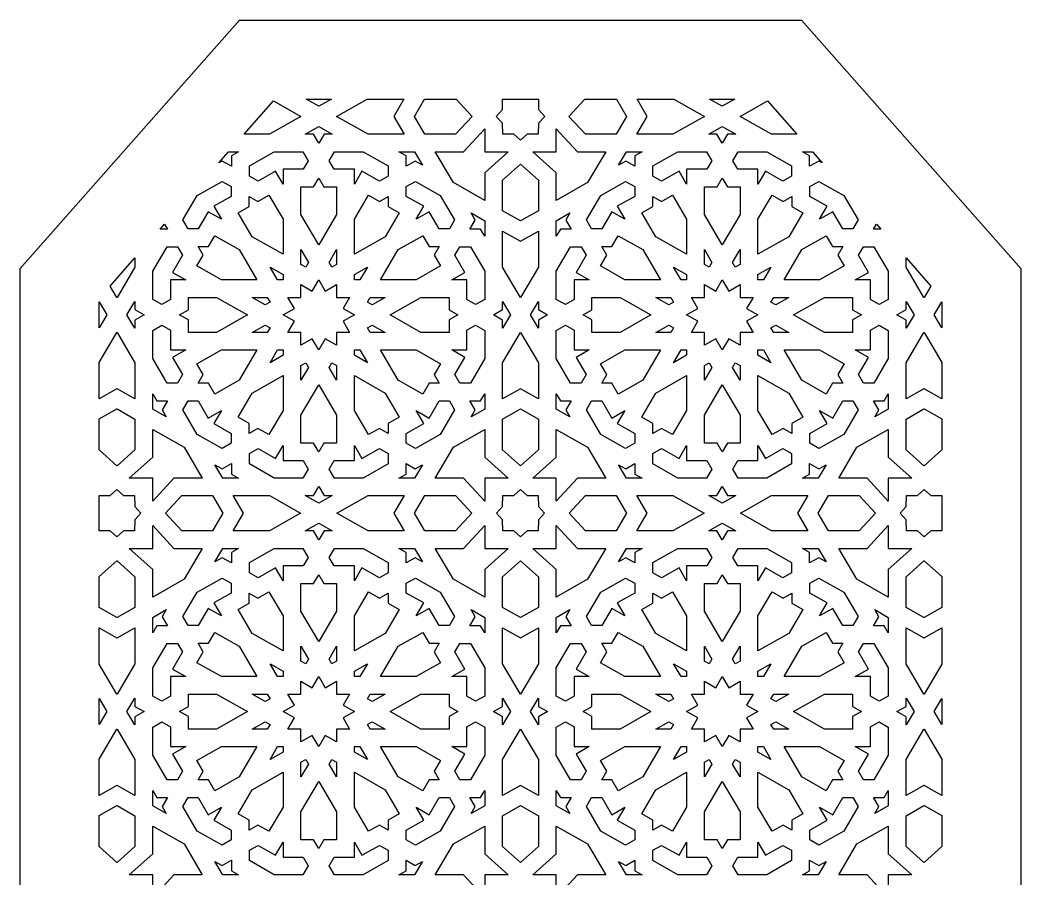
# Model space of a CAD drawing. Extents: x -285 to 285, y -506 to 506.
# Drawn here: x -285 to 285, y 17 to 506 of the extents above; entities that cross this region are included whole.
import ezdxf

# ---------------------------------------------------------------- set-up
doc = ezdxf.new("R2010")
doc.units = 0
doc.header["$MEASUREMENT"] = 0
doc.layers.add('LAYER_1', color=18, linetype='CONTINUOUS')

msp = doc.modelspace()

# ---------------------------------------------------------------- linework, layer by layer
at = {"layer": 'LAYER_1'}
for points in [[(-160, -506.5), (-285, -365), (-285, 365), (-160, 506.5), (160, 506.5), (285, 365), (285, -365), (160, -506.5)], [(-125.06, 451.65), (-142.96, 441.49), (-157.38, 441.49), (-140.62, 460.47)], [(-114.9, 457.41), (-122.12, 461.5), (-107.69, 461.5)], [(-72.14, 451.65), (-66.17, 441.49), (-86.84, 441.49), (-104.74, 451.65), (-87.37, 461.5), (-66.35, 461.5)], [(-27.53, 451.65), (-36.96, 441.49), (-54.44, 441.49), (-60.41, 451.65), (-54.62, 461.5), (-36.68, 461.5)], [(10.18, 455.52), (13.78, 451.65), (10.18, 447.77), (9.98, 441.49), (3.79, 441.49), (0, 438.1), (-3.79, 441.49), (-9.98, 441.49), (-10.18, 447.77), (-13.78, 451.65), (-10.18, 455.52), (-10.18, 461.5), (10.18, 461.5)], [(60.41, 451.65), (54.44, 441.49), (36.96, 441.49), (27.53, 451.65), (36.68, 461.5), (54.62, 461.5)], [(104.74, 451.65), (86.84, 441.49), (66.17, 441.49), (72.14, 451.65), (66.35, 461.5), (87.37, 461.5)], [(114.9, 457.41), (107.69, 461.5), (122.12, 461.5)], [(157.38, 441.49), (142.96, 441.49), (125.06, 451.65), (140.62, 460.47)], [(-107.16, 441.49), (-111.86, 441.49), (-114.9, 436.32), (-117.95, 441.49), (-122.65, 441.49), (-114.9, 445.89)], [(122.65, 441.49), (117.95, 441.49), (114.9, 436.32), (111.86, 441.49), (107.16, 441.49), (114.9, 445.89)], [(-20.34, 431.51), (-7.04, 431.51), (-20.34, 419.59), (-20.34, 403.78), (-38.24, 413.93), (-48.57, 431.51), (-32.48, 431.51), (-20.34, 444.58)], [(32.48, 431.51), (48.57, 431.51), (38.24, 413.93), (20.34, 403.78), (20.34, 419.59), (7.04, 431.51), (20.34, 431.51), (20.34, 444.58)], [(-164.63, 429.21), (-164.63, 423.23), (-169.9, 426.22), (-171.86, 425.11), (-166.2, 431.51), (-160.56, 431.51)], [(-120.89, 426.41), (-123.75, 421.54), (-135.2, 421.54), (-135.2, 413.04), (-139.53, 420.4), (-149.44, 414.78), (-154.4, 417.59), (-154.4, 423.49), (-140.24, 431.52), (-123.9, 431.52)], [(-75.41, 423.49), (-75.41, 417.59), (-80.36, 414.78), (-90.28, 420.4), (-94.6, 413.04), (-94.6, 421.54), (-106.05, 421.54), (-108.91, 426.41), (-105.91, 431.52), (-89.56, 431.52)], [(-55.84, 423.91), (-59.91, 426.22), (-65.17, 423.23), (-65.17, 429.21), (-69.24, 431.51), (-60.3, 431.51)], [(65.17, 429.21), (65.17, 423.23), (59.91, 426.22), (55.84, 423.91), (60.3, 431.51), (69.24, 431.51)], [(108.91, 426.41), (106.05, 421.54), (94.6, 421.54), (94.6, 413.04), (90.28, 420.4), (80.36, 414.78), (75.41, 417.59), (75.41, 423.49), (89.56, 431.52), (105.91, 431.52)], [(154.4, 423.49), (154.4, 417.59), (149.44, 414.78), (139.53, 420.4), (135.2, 413.04), (135.2, 421.54), (123.75, 421.54), (120.89, 426.41), (123.9, 431.52), (140.24, 431.52)], [(171.86, 425.11), (169.9, 426.22), (164.63, 423.23), (164.63, 429.21), (160.56, 431.51), (166.2, 431.51)], [(10.18, 415.36), (10.18, 397.9), (0.04, 392.15), (0, 392.18), (-0.04, 392.15), (-10.18, 397.9), (-10.18, 415.36), (-0.04, 424.45), (0, 424.41), (0.04, 424.45)], [(-112, 411.56), (-104.76, 411.56), (-104.76, 395.75), (-114.9, 378.5), (-125.04, 395.75), (-125.04, 411.56), (-117.8, 411.56), (-114.9, 416.49)], [(117.8, 411.56), (125.04, 411.56), (125.04, 395.75), (114.9, 378.5), (104.76, 395.75), (104.76, 411.56), (112, 411.56), (114.9, 416.49)], [(-164.77, 411.71), (-164.77, 406.08), (-174.68, 400.46), (-170.35, 393.1), (-177.85, 397.35), (-183.57, 387.61), (-189.3, 387.61), (-192.3, 392.72), (-184.13, 406.63), (-169.97, 414.66)], [(-45.68, 406.63), (-37.5, 392.72), (-40.51, 387.61), (-46.23, 387.61), (-51.95, 397.35), (-59.45, 393.1), (-55.12, 400.46), (-65.04, 406.08), (-65.04, 411.71), (-59.83, 414.66)], [(65.04, 411.71), (65.04, 406.08), (55.12, 400.46), (59.45, 393.1), (51.95, 397.35), (46.23, 387.61), (40.51, 387.61), (37.5, 392.72), (45.68, 406.63), (59.83, 414.66)], [(184.13, 406.63), (192.3, 392.72), (189.3, 387.61), (183.57, 387.61), (177.85, 397.35), (170.35, 393.1), (174.68, 400.46), (164.77, 406.08), (164.77, 411.71), (169.97, 414.66)], [(-135.2, 393.08), (-135.2, 373.16), (-152.76, 383.12), (-160.8, 396.81), (-154.54, 400.36), (-154.54, 406.06), (-149.51, 403.21), (-143.25, 406.77)], [(-80.29, 403.21), (-75.27, 406.06), (-75.27, 400.36), (-69, 396.81), (-77.04, 383.12), (-94.6, 373.16), (-94.6, 393.08), (-86.56, 406.77)], [(94.6, 393.08), (94.6, 373.16), (77.04, 383.12), (69, 396.81), (75.27, 400.36), (75.27, 406.06), (80.29, 403.21), (86.56, 406.77)], [(149.51, 403.21), (154.54, 406.06), (154.54, 400.36), (160.8, 396.81), (152.76, 383.12), (135.2, 373.16), (135.2, 393.08), (143.25, 406.77)], [(-20.34, 392.25), (-20.34, 383.47), (-22.69, 387.47), (-28.77, 387.47), (-25.73, 392.65), (-28.08, 396.64)], [(25.73, 392.65), (28.77, 387.47), (22.69, 387.47), (20.34, 383.47), (20.34, 392.25), (28.08, 396.64)], [(-201.03, 387.47), (-205.1, 387.47), (-202.66, 390.24)], [(205.1, 387.47), (201.03, 387.47), (202.66, 390.24)], [(-160.2, 375.81), (-150.06, 358.56), (-170.33, 358.56), (-184.27, 366.47), (-180.65, 372.63), (-183.55, 377.56), (-177.75, 377.56), (-174.13, 383.72)], [(-52.05, 377.56), (-46.26, 377.56), (-49.15, 372.63), (-45.54, 366.47), (-59.47, 358.56), (-79.74, 358.56), (-69.61, 375.81), (-55.67, 383.72)], [(10.18, 365.85), (0.04, 348.6), (0, 348.67), (-0.04, 348.6), (-10.18, 365.85), (-10.18, 386.38), (-0.04, 380.63), (0, 380.65), (0.04, 380.63), (10.18, 386.38)], [(69.61, 375.81), (79.74, 358.56), (59.47, 358.56), (45.54, 366.47), (49.15, 372.63), (46.26, 377.56), (52.05, 377.56), (55.67, 383.72)], [(177.75, 377.56), (183.55, 377.56), (180.65, 372.63), (184.27, 366.47), (170.33, 358.56), (150.06, 358.56), (160.2, 375.81), (174.13, 383.72)], [(-192.42, 372.55), (-198.15, 362.82), (-190.65, 358.56), (-199.3, 358.56), (-199.3, 347.32), (-204.26, 344.51), (-209.46, 347.46), (-209.46, 363.52), (-201.29, 377.42), (-195.28, 377.42)], [(-20.34, 363.52), (-20.34, 347.46), (-25.54, 344.51), (-30.5, 347.32), (-30.5, 358.56), (-39.15, 358.56), (-31.66, 362.82), (-37.38, 372.55), (-34.52, 377.42), (-28.51, 377.42)], [(37.38, 372.55), (31.66, 362.82), (39.15, 358.56), (30.5, 358.56), (30.5, 347.32), (25.54, 344.51), (20.34, 347.46), (20.34, 363.52), (28.51, 377.42), (34.52, 377.42)], [(209.46, 363.52), (209.46, 347.46), (204.26, 344.51), (199.3, 347.32), (199.3, 358.56), (190.65, 358.56), (198.15, 362.82), (192.42, 372.55), (195.28, 377.42), (201.29, 377.42)], [(-219.62, 365.85), (-229.76, 348.6), (-229.86, 348.77), (-229.96, 348.6), (-233.75, 355.04), (-219.62, 371.04)], [(-120.77, 368.52), (-122.33, 365.86), (-125.04, 367.4), (-125.04, 375.79)], [(-104.76, 367.4), (-107.47, 365.86), (-109.03, 368.52), (-104.76, 375.79)], [(109.03, 368.52), (107.47, 365.86), (104.76, 367.4), (104.76, 375.79)], [(125.04, 367.4), (122.33, 365.86), (120.77, 368.52), (125.04, 375.79)], [(233.75, 355.04), (229.96, 348.6), (229.86, 348.77), (229.76, 348.6), (219.62, 365.85), (219.62, 371.04)], [(-135.2, 361.64), (-135.2, 358.56), (-138.33, 358.56), (-142.6, 365.83)], [(-91.48, 358.56), (-94.6, 358.56), (-94.6, 361.64), (-87.2, 365.83)], [(94.6, 361.64), (94.6, 358.56), (91.48, 358.56), (87.2, 365.83)], [(138.33, 358.56), (135.2, 358.56), (135.2, 361.64), (142.6, 365.83)], [(-111.19, 352.23), (-104.76, 355.87), (-104.76, 348.58), (-97.34, 348.58), (-101.05, 342.27), (-94.62, 338.63), (-101.05, 334.98), (-97.34, 328.67), (-104.76, 328.67), (-104.76, 321.38), (-111.19, 325.02), (-114.9, 318.71), (-118.62, 325.02), (-125.04, 321.38), (-125.04, 328.67), (-132.46, 328.67), (-128.75, 334.98), (-135.18, 338.63), (-128.75, 342.27), (-132.46, 348.58), (-125.04, 348.58), (-125.04, 355.87), (-118.62, 352.23), (-114.9, 358.54)], [(118.62, 352.23), (125.04, 355.87), (125.04, 348.58), (132.46, 348.58), (128.75, 342.27), (135.18, 338.63), (128.75, 334.98), (132.46, 328.67), (125.04, 328.67), (125.04, 321.38), (118.62, 325.02), (114.9, 318.71), (111.19, 325.02), (104.76, 321.38), (104.76, 328.67), (97.34, 328.67), (101.05, 334.98), (94.62, 338.63), (101.05, 342.27), (97.34, 348.58), (104.76, 348.58), (104.76, 355.87), (111.19, 352.23), (114.9, 358.54)], [(-155.5, 338.62), (-173.05, 328.66), (-189.15, 328.66), (-189.15, 335.77), (-194.17, 338.62), (-189.15, 341.47), (-189.15, 348.58), (-173.05, 348.58)], [(-142.63, 345.92), (-145.34, 344.39), (-152.74, 348.58), (-144.19, 348.58)], [(-84.47, 344.39), (-87.17, 345.92), (-85.61, 348.58), (-77.07, 348.58)], [(-40.66, 341.47), (-35.64, 338.62), (-40.66, 335.77), (-40.66, 328.66), (-56.75, 328.66), (-74.31, 338.62), (-56.75, 348.58), (-40.66, 348.58)], [(74.31, 338.62), (56.75, 328.66), (40.66, 328.66), (40.66, 335.77), (35.64, 338.62), (40.66, 341.47), (40.66, 348.58), (56.75, 348.58)], [(87.17, 345.92), (84.47, 344.39), (77.07, 348.58), (85.61, 348.58)], [(145.34, 344.39), (142.63, 345.92), (144.19, 348.58), (152.74, 348.58)], [(189.15, 341.47), (194.17, 338.62), (189.15, 335.77), (189.15, 328.66), (173.05, 328.66), (155.5, 338.62), (173.05, 348.58), (189.15, 348.58)], [(-235.63, 338.62), (-240, 331.19), (-240, 346.06)], [(-219.62, 341.61), (-214.36, 338.62), (-219.62, 335.64), (-219.62, 331.02), (-224.09, 338.62), (-219.62, 346.23)], [(-5.71, 338.62), (-10.18, 331.02), (-10.18, 335.64), (-15.45, 338.62), (-10.18, 341.61), (-10.18, 346.23)], [(10.18, 341.61), (15.45, 338.62), (10.18, 335.64), (10.18, 331.02), (5.71, 338.62), (10.18, 346.23)], [(224.09, 338.62), (219.62, 331.02), (219.62, 335.64), (214.36, 338.62), (219.62, 341.61), (219.62, 346.23)], [(240, 331.19), (235.63, 338.62), (240, 346.06)], [(-199.3, 329.93), (-199.3, 318.68), (-190.65, 318.68), (-198.15, 314.43), (-192.42, 304.69), (-195.28, 299.82), (-201.29, 299.82), (-209.46, 313.73), (-209.46, 329.79), (-204.26, 332.74)], [(-142.63, 331.33), (-144.19, 328.67), (-152.74, 328.67), (-145.34, 332.86)], [(-77.07, 328.67), (-85.61, 328.67), (-87.17, 331.33), (-84.47, 332.86)], [(-20.34, 329.79), (-20.34, 313.73), (-28.51, 299.82), (-34.52, 299.82), (-37.38, 304.69), (-31.66, 314.43), (-39.15, 318.68), (-30.5, 318.68), (-30.5, 329.93), (-25.54, 332.74)], [(30.5, 329.93), (30.5, 318.68), (39.15, 318.68), (31.66, 314.43), (37.38, 304.69), (34.52, 299.82), (28.51, 299.82), (20.34, 313.73), (20.34, 329.79), (25.54, 332.74)], [(87.17, 331.33), (85.61, 328.67), (77.07, 328.67), (84.47, 332.86)], [(152.74, 328.67), (144.19, 328.67), (142.63, 331.33), (145.34, 332.86)], [(209.46, 329.79), (209.46, 313.73), (201.29, 299.82), (195.28, 299.82), (192.42, 304.69), (198.15, 314.43), (190.65, 318.68), (199.3, 318.68), (199.3, 329.93), (204.26, 332.74)], [(-219.62, 311.39), (-219.62, 290.86), (-229.76, 296.61), (-229.86, 296.56), (-229.96, 296.61), (-240, 290.92), (-240, 311.56), (-229.96, 328.64), (-229.86, 328.47), (-229.76, 328.64)], [(10.18, 311.39), (10.18, 290.86), (0.04, 296.61), (0, 296.59), (-0.04, 296.61), (-10.18, 290.86), (-10.18, 311.39), (-0.04, 328.64), (0, 328.57), (0.04, 328.64)], [(240, 311.56), (240, 290.92), (229.96, 296.61), (229.86, 296.56), (229.76, 296.61), (219.62, 290.86), (219.62, 311.39), (229.76, 328.64), (229.86, 328.47), (229.96, 328.64)], [(-160.2, 301.43), (-174.13, 293.53), (-177.75, 299.69), (-183.55, 299.69), (-180.65, 304.62), (-184.27, 310.78), (-170.33, 318.68), (-150.06, 318.68)], [(-135.2, 315.62), (-142.6, 311.42), (-138.33, 318.69), (-135.2, 318.69)], [(-87.2, 311.42), (-94.6, 315.62), (-94.6, 318.69), (-91.48, 318.69)], [(-45.54, 310.78), (-49.15, 304.62), (-46.26, 299.69), (-52.05, 299.69), (-55.67, 293.53), (-69.61, 301.43), (-79.74, 318.68), (-59.47, 318.68)], [(69.61, 301.43), (55.67, 293.53), (52.05, 299.69), (46.26, 299.69), (49.15, 304.62), (45.54, 310.78), (59.47, 318.68), (79.74, 318.68)], [(94.6, 315.62), (87.2, 311.42), (91.48, 318.69), (94.6, 318.69)], [(142.6, 311.42), (135.2, 315.62), (135.2, 318.69), (138.33, 318.69)], [(184.27, 310.78), (180.65, 304.62), (183.55, 299.69), (177.75, 299.69), (174.13, 293.53), (160.2, 301.43), (150.06, 318.68), (170.33, 318.68)], [(-120.77, 308.73), (-125.04, 301.46), (-125.04, 309.85), (-122.33, 311.39)], [(-104.76, 309.85), (-104.76, 301.46), (-109.03, 308.73), (-107.47, 311.39)], [(109.03, 308.73), (104.76, 301.46), (104.76, 309.85), (107.47, 311.39)], [(125.04, 309.85), (125.04, 301.46), (120.77, 308.73), (122.33, 311.39)], [(-135.2, 284.17), (-143.25, 270.48), (-149.51, 274.03), (-154.54, 271.19), (-154.54, 276.88), (-160.8, 280.44), (-152.76, 294.13), (-135.2, 304.08)], [(-77.04, 294.13), (-69, 280.44), (-75.27, 276.88), (-75.27, 271.19), (-80.29, 274.03), (-86.56, 270.48), (-94.6, 284.17), (-94.6, 304.08)], [(94.6, 284.17), (86.56, 270.48), (80.29, 274.03), (75.27, 271.19), (75.27, 276.88), (69, 280.44), (77.04, 294.13), (94.6, 304.08)], [(152.76, 294.13), (160.8, 280.44), (154.54, 276.88), (154.54, 271.19), (149.51, 274.03), (143.25, 270.48), (135.2, 284.17), (135.2, 304.08)], [(-104.76, 281.49), (-104.76, 265.69), (-112, 265.69), (-114.9, 260.75), (-117.8, 265.69), (-125.04, 265.69), (-125.04, 281.49), (-114.9, 298.74)], [(125.04, 281.49), (125.04, 265.69), (117.8, 265.69), (114.9, 260.75), (112, 265.69), (104.76, 265.69), (104.76, 281.49), (114.9, 298.74)], [(-207.11, 289.77), (-201.03, 289.77), (-204.07, 284.6), (-201.72, 280.6), (-209.46, 284.99), (-209.46, 293.77)], [(-20.34, 284.99), (-28.08, 280.6), (-25.73, 284.6), (-28.77, 289.77), (-22.69, 289.77), (-20.34, 293.77)], [(22.69, 289.77), (28.77, 289.77), (25.73, 284.6), (28.08, 280.6), (20.34, 284.99), (20.34, 293.77)], [(209.46, 284.99), (201.72, 280.6), (204.07, 284.6), (201.03, 289.77), (207.11, 289.77), (209.46, 293.77)], [(-219.62, 279.34), (-219.62, 261.88), (-229.76, 252.79), (-229.86, 252.88), (-229.96, 252.79), (-240, 261.79), (-240, 279.4), (-229.96, 285.09), (-229.86, 285.03), (-229.76, 285.09)], [(-177.85, 279.9), (-170.35, 284.15), (-174.68, 276.78), (-164.77, 271.16), (-164.77, 265.54), (-169.97, 262.59), (-184.13, 270.62), (-192.3, 284.52), (-189.3, 289.63), (-183.57, 289.63)], [(-37.5, 284.52), (-45.68, 270.62), (-59.83, 262.59), (-65.04, 265.54), (-65.04, 271.16), (-55.12, 276.78), (-59.45, 284.15), (-51.95, 279.9), (-46.23, 289.63), (-40.51, 289.63)], [(10.18, 279.34), (10.18, 261.88), (0.04, 252.79), (0, 252.83), (-0.04, 252.79), (-10.18, 261.88), (-10.18, 279.34), (-0.04, 285.09), (0, 285.07), (0.04, 285.09)], [(51.95, 279.9), (59.45, 284.15), (55.12, 276.78), (65.04, 271.16), (65.04, 265.54), (59.83, 262.59), (45.68, 270.62), (37.5, 284.52), (40.51, 289.63), (46.23, 289.63)], [(192.3, 284.52), (184.13, 270.62), (169.97, 262.59), (164.77, 265.54), (164.77, 271.16), (174.68, 276.78), (170.35, 284.15), (177.85, 279.9), (183.57, 289.63), (189.3, 289.63)], [(240, 279.4), (240, 261.79), (229.96, 252.79), (229.86, 252.88), (229.76, 252.79), (219.62, 261.88), (219.62, 279.34), (229.76, 285.09), (229.86, 285.03), (229.96, 285.09)], [(-191.56, 263.31), (-181.23, 245.73), (-197.32, 245.73), (-209.46, 232.66), (-209.46, 245.73), (-222.77, 245.73), (-209.46, 257.66), (-209.46, 273.47)], [(-20.34, 257.66), (-7.04, 245.73), (-20.34, 245.73), (-20.34, 232.66), (-32.48, 245.73), (-48.57, 245.73), (-38.24, 263.31), (-20.34, 273.47)], [(38.24, 263.31), (48.57, 245.73), (32.48, 245.73), (20.34, 232.66), (20.34, 245.73), (7.04, 245.73), (20.34, 257.66), (20.34, 273.47)], [(209.46, 257.66), (222.77, 245.73), (209.46, 245.73), (209.46, 232.66), (197.32, 245.73), (181.23, 245.73), (191.56, 263.31), (209.46, 273.47)], [(-135.2, 255.71), (-123.75, 255.71), (-120.89, 250.84), (-123.9, 245.73), (-140.24, 245.73), (-154.4, 253.76), (-154.4, 259.66), (-149.44, 262.47), (-139.53, 256.85), (-135.2, 264.21)], [(-90.28, 256.85), (-80.36, 262.47), (-75.41, 259.66), (-75.41, 253.76), (-89.56, 245.73), (-105.91, 245.73), (-108.91, 250.84), (-106.05, 255.71), (-94.6, 255.71), (-94.6, 264.21)], [(94.6, 255.71), (106.05, 255.71), (108.91, 250.84), (105.91, 245.73), (89.56, 245.73), (75.41, 253.76), (75.41, 259.66), (80.36, 262.47), (90.28, 256.85), (94.6, 264.21)], [(139.53, 256.85), (149.44, 262.47), (154.4, 259.66), (154.4, 253.76), (140.24, 245.73), (123.9, 245.73), (120.89, 250.84), (123.75, 255.71), (135.2, 255.71), (135.2, 264.21)], [(-164.63, 248.04), (-160.56, 245.73), (-169.5, 245.73), (-173.97, 253.33), (-169.9, 251.03), (-164.63, 254.01)], [(-59.91, 251.03), (-55.84, 253.33), (-60.3, 245.73), (-69.24, 245.73), (-65.17, 248.04), (-65.17, 254.01)], [(65.17, 248.04), (69.24, 245.73), (60.3, 245.73), (55.84, 253.33), (59.91, 251.03), (65.17, 254.01)], [(169.9, 251.03), (173.97, 253.33), (169.5, 245.73), (160.56, 245.73), (164.63, 248.04), (164.63, 254.01)], [(-111.86, 235.75), (-107.16, 235.75), (-114.9, 231.36), (-122.65, 235.75), (-117.95, 235.75), (-114.9, 240.92)], [(117.95, 235.75), (122.65, 235.75), (114.9, 231.36), (107.16, 235.75), (111.86, 235.75), (114.9, 240.92)], [(-226.02, 235.75), (-219.82, 235.75), (-219.62, 229.47), (-216.13, 225.7), (-219.62, 221.94), (-219.82, 215.66), (-226.02, 215.66), (-229.86, 212.21), (-233.71, 215.66), (-239.9, 215.66), (-240, 218.73), (-240, 225.7), (-240, 232.67), (-239.9, 235.75), (-233.71, 235.75), (-229.86, 239.19)], [(-169.46, 225.7), (-175.36, 215.66), (-192.84, 215.66), (-202.17, 225.7), (-192.84, 235.75), (-175.36, 235.75)], [(-125.25, 225.7), (-142.96, 215.66), (-163.63, 215.66), (-157.73, 225.7), (-163.63, 235.75), (-142.96, 235.75)], [(-72.07, 225.7), (-66.17, 215.66), (-86.84, 215.66), (-104.55, 225.7), (-86.84, 235.75), (-66.17, 235.75)], [(-27.63, 225.7), (-36.96, 215.66), (-54.44, 215.66), (-60.34, 225.7), (-54.44, 235.75), (-36.96, 235.75)], [(3.79, 235.75), (9.98, 235.75), (10.18, 229.47), (13.68, 225.7), (10.18, 221.94), (9.98, 215.66), (3.79, 215.66), (0, 212.27), (-3.79, 215.66), (-9.98, 215.66), (-10.18, 221.94), (-13.68, 225.7), (-10.18, 229.47), (-9.98, 235.75), (-3.79, 235.75), (0, 239.14)], [(60.34, 225.7), (54.44, 215.66), (36.96, 215.66), (27.63, 225.7), (36.96, 235.75), (54.44, 235.75)], [(104.55, 225.7), (86.84, 215.66), (66.17, 215.66), (72.07, 225.7), (66.17, 235.75), (86.84, 235.75)], [(157.73, 225.7), (163.63, 215.66), (142.96, 215.66), (125.25, 225.7), (142.96, 235.75), (163.63, 235.75)], [(202.17, 225.7), (192.84, 215.66), (175.36, 215.66), (169.46, 225.7), (175.36, 235.75), (192.84, 235.75)], [(233.71, 235.75), (239.9, 235.75), (240, 232.67), (240, 225.7), (240, 218.73), (239.9, 215.66), (233.71, 215.66), (229.86, 212.21), (226.02, 215.66), (219.82, 215.66), (219.62, 221.94), (216.13, 225.7), (219.62, 229.47), (219.82, 235.75), (226.02, 235.75), (229.86, 239.19)], [(-197.32, 205.68), (-181.23, 205.68), (-191.56, 188.09), (-209.46, 177.94), (-209.46, 193.75), (-222.77, 205.68), (-209.46, 205.68), (-209.46, 218.75)], [(-107.16, 215.66), (-111.86, 215.66), (-114.9, 210.48), (-117.95, 215.66), (-122.65, 215.66), (-114.9, 220.05)], [(-20.34, 205.68), (-7.04, 205.68), (-20.34, 193.75), (-20.34, 177.94), (-38.24, 188.09), (-48.57, 205.68), (-32.48, 205.68), (-20.34, 218.75)], [(32.48, 205.68), (48.57, 205.68), (38.24, 188.09), (20.34, 177.94), (20.34, 193.75), (7.04, 205.68), (20.34, 205.68), (20.34, 218.75)], [(122.65, 215.66), (117.95, 215.66), (114.9, 210.48), (111.86, 215.66), (107.16, 215.66), (114.9, 220.05)], [(209.46, 205.68), (222.77, 205.68), (209.46, 193.75), (209.46, 177.94), (191.56, 188.09), (181.23, 205.68), (197.32, 205.68), (209.46, 218.75)], [(-164.63, 203.37), (-164.63, 197.4), (-169.9, 200.38), (-173.97, 198.07), (-169.5, 205.68), (-160.56, 205.68)], [(-120.89, 200.57), (-123.75, 195.7), (-135.2, 195.7), (-135.2, 187.2), (-139.53, 194.56), (-149.44, 188.94), (-154.4, 191.75), (-154.4, 197.65), (-140.24, 205.68), (-123.9, 205.68)], [(-75.41, 197.65), (-75.41, 191.75), (-80.36, 188.94), (-90.28, 194.56), (-94.6, 187.2), (-94.6, 195.7), (-106.05, 195.7), (-108.91, 200.57), (-105.91, 205.68), (-89.56, 205.68)], [(-55.84, 198.07), (-59.91, 200.38), (-65.17, 197.4), (-65.17, 203.37), (-69.24, 205.68), (-60.3, 205.68)], [(65.17, 203.37), (65.17, 197.4), (59.91, 200.38), (55.84, 198.07), (60.3, 205.68), (69.24, 205.68)], [(108.91, 200.57), (106.05, 195.7), (94.6, 195.7), (94.6, 187.2), (90.28, 194.56), (80.36, 188.94), (75.41, 191.75), (75.41, 197.65), (89.56, 205.68), (105.91, 205.68)], [(154.4, 197.65), (154.4, 191.75), (149.44, 188.94), (139.53, 194.56), (135.2, 187.2), (135.2, 195.7), (123.75, 195.7), (120.89, 200.57), (123.9, 205.68), (140.24, 205.68)], [(173.97, 198.07), (169.9, 200.38), (164.63, 197.4), (164.63, 203.37), (160.56, 205.68), (169.5, 205.68)], [(-219.62, 189.53), (-219.62, 172.07), (-229.76, 166.32), (-229.86, 166.37), (-229.96, 166.32), (-240, 172.01), (-240, 189.62), (-229.96, 198.61), (-229.86, 198.53), (-229.76, 198.61)], [(10.18, 189.53), (10.18, 172.07), (0.04, 166.32), (0, 166.34), (-0.04, 166.32), (-10.18, 172.07), (-10.18, 189.53), (-0.04, 198.61), (0, 198.58), (0.04, 198.61)], [(240, 189.62), (240, 172.01), (229.96, 166.32), (229.86, 166.37), (229.76, 166.32), (219.62, 172.07), (219.62, 189.53), (229.76, 198.61), (229.86, 198.53), (229.96, 198.61)], [(-164.77, 185.87), (-164.77, 180.25), (-174.68, 174.62), (-170.35, 167.26), (-177.85, 171.51), (-183.57, 161.77), (-189.3, 161.77), (-192.3, 166.88), (-184.13, 180.79), (-169.97, 188.82)], [(-112, 185.72), (-104.76, 185.72), (-104.76, 169.91), (-114.9, 152.67), (-125.04, 169.91), (-125.04, 185.72), (-117.8, 185.72), (-114.9, 190.65)], [(-45.68, 180.79), (-37.5, 166.88), (-40.51, 161.77), (-46.23, 161.77), (-51.95, 171.51), (-59.45, 167.26), (-55.12, 174.62), (-65.04, 180.25), (-65.04, 185.87), (-59.83, 188.82)], [(65.04, 185.87), (65.04, 180.25), (55.12, 174.62), (59.45, 167.26), (51.95, 171.51), (46.23, 161.77), (40.51, 161.77), (37.5, 166.88), (45.68, 180.79), (59.83, 188.82)], [(117.8, 185.72), (125.04, 185.72), (125.04, 169.91), (114.9, 152.67), (104.76, 169.91), (104.76, 185.72), (112, 185.72), (114.9, 190.65)], [(184.13, 180.79), (192.3, 166.88), (189.3, 161.77), (183.57, 161.77), (177.85, 171.51), (170.35, 167.26), (174.68, 174.62), (164.77, 180.25), (164.77, 185.87), (169.97, 188.82)], [(-135.2, 167.24), (-135.2, 147.32), (-152.76, 157.28), (-160.8, 170.97), (-154.54, 174.53), (-154.54, 180.22), (-149.51, 177.37), (-143.25, 180.93)], [(-80.29, 177.37), (-75.27, 180.22), (-75.27, 174.53), (-69, 170.97), (-77.04, 157.28), (-94.6, 147.32), (-94.6, 167.24), (-86.56, 180.93)], [(94.6, 167.24), (94.6, 147.32), (77.04, 157.28), (69, 170.97), (75.27, 174.53), (75.27, 180.22), (80.29, 177.37), (86.56, 180.93)], [(149.51, 177.37), (154.54, 180.22), (154.54, 174.53), (160.8, 170.97), (152.76, 157.28), (135.2, 147.32), (135.2, 167.24), (143.25, 180.93)], [(-204.07, 166.81), (-201.03, 161.64), (-207.11, 161.64), (-209.46, 157.64), (-209.46, 166.42), (-201.72, 170.81)], [(-20.34, 166.42), (-20.34, 157.64), (-22.69, 161.64), (-28.77, 161.64), (-25.73, 166.81), (-28.08, 170.81)], [(25.73, 166.81), (28.77, 161.64), (22.69, 161.64), (20.34, 157.64), (20.34, 166.42), (28.08, 170.81)], [(209.46, 166.42), (209.46, 157.64), (207.11, 161.64), (201.03, 161.64), (204.07, 166.81), (201.72, 170.81)], [(-219.62, 140.01), (-229.76, 122.77), (-229.86, 122.93), (-229.96, 122.77), (-240, 139.84), (-240, 160.49), (-229.96, 154.79), (-229.86, 154.85), (-229.76, 154.79), (-219.62, 160.54)], [(10.18, 140.01), (0.04, 122.77), (0, 122.84), (-0.04, 122.77), (-10.18, 140.01), (-10.18, 160.54), (-0.04, 154.79), (0, 154.82), (0.04, 154.79), (10.18, 160.54)], [(229.76, 154.79), (229.86, 154.85), (229.96, 154.79), (240, 160.49), (240, 139.84), (229.96, 122.77), (229.86, 122.93), (229.76, 122.77), (219.62, 140.01), (219.62, 160.54)], [(-160.2, 149.98), (-150.06, 132.73), (-170.33, 132.73), (-184.27, 140.63), (-180.65, 146.79), (-183.55, 151.72), (-177.75, 151.72), (-174.13, 157.88)], [(-52.05, 151.72), (-46.26, 151.72), (-49.15, 146.79), (-45.54, 140.63), (-59.47, 132.73), (-79.74, 132.73), (-69.61, 149.98), (-55.67, 157.88)], [(69.61, 149.98), (79.74, 132.73), (59.47, 132.73), (45.54, 140.63), (49.15, 146.79), (46.26, 151.72), (52.05, 151.72), (55.67, 157.88)], [(177.75, 151.72), (183.55, 151.72), (180.65, 146.79), (184.27, 140.63), (170.33, 132.73), (150.06, 132.73), (160.2, 149.98), (174.13, 157.88)], [(-192.42, 146.72), (-198.15, 136.98), (-190.65, 132.73), (-199.3, 132.73), (-199.3, 121.48), (-204.26, 118.67), (-209.46, 121.62), (-209.46, 137.68), (-201.29, 151.59), (-195.28, 151.59)], [(-120.77, 142.68), (-122.33, 140.02), (-125.04, 141.55), (-125.04, 149.95)], [(-104.76, 141.55), (-107.47, 140.02), (-109.03, 142.68), (-104.76, 149.95)], [(-20.34, 137.68), (-20.34, 121.62), (-25.54, 118.67), (-30.5, 121.48), (-30.5, 132.73), (-39.15, 132.73), (-31.66, 136.98), (-37.38, 146.72), (-34.52, 151.59), (-28.51, 151.59)], [(37.38, 146.72), (31.66, 136.98), (39.15, 132.73), (30.5, 132.73), (30.5, 121.48), (25.54, 118.67), (20.34, 121.62), (20.34, 137.68), (28.51, 151.59), (34.52, 151.59)], [(109.03, 142.68), (107.47, 140.02), (104.76, 141.55), (104.76, 149.95)], [(125.04, 141.55), (122.33, 140.02), (120.77, 142.68), (125.04, 149.95)], [(209.46, 137.68), (209.46, 121.62), (204.26, 118.67), (199.3, 121.48), (199.3, 132.73), (190.65, 132.73), (198.15, 136.98), (192.42, 146.72), (195.28, 151.59), (201.29, 151.59)], [(-135.2, 135.79), (-135.2, 132.72), (-138.33, 132.72), (-142.6, 139.99)], [(-91.48, 132.72), (-94.6, 132.72), (-94.6, 135.79), (-87.2, 139.99)], [(94.6, 135.79), (94.6, 132.72), (91.48, 132.72), (87.2, 139.99)], [(138.33, 132.72), (135.2, 132.72), (135.2, 135.79), (142.6, 139.99)], [(-111.19, 126.39), (-104.76, 130.03), (-104.76, 122.74), (-97.34, 122.74), (-101.05, 116.43), (-94.62, 112.78), (-101.05, 109.14), (-97.34, 102.82), (-104.76, 102.82), (-104.76, 95.53), (-111.19, 99.18), (-114.9, 92.87), (-118.62, 99.18), (-125.04, 95.53), (-125.04, 102.82), (-132.46, 102.82), (-128.75, 109.14), (-135.18, 112.78), (-128.75, 116.43), (-132.46, 122.74), (-125.04, 122.74), (-125.04, 130.03), (-118.62, 126.39), (-114.9, 132.7)], [(118.62, 126.39), (125.04, 130.03), (125.04, 122.74), (132.46, 122.74), (128.75, 116.43), (135.18, 112.78), (128.75, 109.14), (132.46, 102.82), (125.04, 102.82), (125.04, 95.53), (118.62, 99.18), (114.9, 92.87), (111.19, 99.18), (104.76, 95.53), (104.76, 102.82), (97.34, 102.82), (101.05, 109.14), (94.62, 112.78), (101.05, 116.43), (97.34, 122.74), (104.76, 122.74), (104.76, 130.03), (111.19, 126.39), (114.9, 132.7)], [(-235.63, 112.79), (-240, 105.35), (-240, 120.22)], [(-219.62, 115.77), (-214.36, 112.79), (-219.62, 109.8), (-219.62, 105.18), (-224.09, 112.79), (-219.62, 120.39)], [(-155.5, 112.79), (-173.05, 102.82), (-189.15, 102.82), (-189.15, 109.93), (-194.17, 112.79), (-189.15, 115.64), (-189.15, 122.75), (-173.05, 122.75)], [(-142.63, 120.08), (-145.34, 118.54), (-152.74, 122.74), (-144.19, 122.74)], [(-84.47, 118.54), (-87.17, 120.08), (-85.61, 122.74), (-77.07, 122.74)], [(-40.66, 115.64), (-35.64, 112.79), (-40.66, 109.93), (-40.66, 102.82), (-56.75, 102.82), (-74.31, 112.79), (-56.75, 122.75), (-40.66, 122.75)], [(-5.71, 112.79), (-10.18, 105.18), (-10.18, 109.8), (-15.45, 112.79), (-10.18, 115.77), (-10.18, 120.39)], [(10.18, 115.77), (15.45, 112.79), (10.18, 109.8), (10.18, 105.18), (5.71, 112.79), (10.18, 120.39)], [(74.31, 112.79), (56.75, 102.82), (40.66, 102.82), (40.66, 109.93), (35.64, 112.79), (40.66, 115.64), (40.66, 122.75), (56.75, 122.75)], [(87.17, 120.08), (84.47, 118.54), (77.07, 122.74), (85.61, 122.74)], [(145.34, 118.54), (142.63, 120.08), (144.19, 122.74), (152.74, 122.74)], [(189.15, 115.64), (194.17, 112.79), (189.15, 109.93), (189.15, 102.82), (173.05, 102.82), (155.5, 112.79), (173.05, 122.75), (189.15, 122.75)], [(224.09, 112.79), (219.62, 105.18), (219.62, 109.8), (214.36, 112.79), (219.62, 115.77), (219.62, 120.39)], [(240, 105.35), (235.63, 112.79), (240, 120.22)], [(-219.62, 85.56), (-219.62, 65.03), (-229.76, 70.78), (-229.86, 70.72), (-229.96, 70.78), (-240, 65.09), (-240, 85.73), (-229.96, 102.81), (-229.86, 102.64), (-229.76, 102.81)], [(-199.3, 104.09), (-199.3, 92.84), (-190.65, 92.84), (-198.15, 88.59), (-192.42, 78.85), (-195.28, 73.98), (-201.29, 73.98), (-209.46, 87.89), (-209.46, 103.95), (-204.26, 106.9)], [(-142.63, 105.48), (-144.19, 102.82), (-152.74, 102.82), (-145.34, 107.02)], [(-77.07, 102.82), (-85.61, 102.82), (-87.17, 105.48), (-84.47, 107.02)], [(-20.34, 103.95), (-20.34, 87.89), (-28.51, 73.98), (-34.52, 73.98), (-37.38, 78.85), (-31.66, 88.59), (-39.15, 92.84), (-30.5, 92.84), (-30.5, 104.09), (-25.54, 106.9)], [(10.18, 85.56), (10.18, 65.03), (0.04, 70.78), (0, 70.75), (-0.04, 70.78), (-10.18, 65.03), (-10.18, 85.56), (-0.04, 102.81), (0, 102.74), (0.04, 102.81)], [(30.5, 104.09), (30.5, 92.84), (39.15, 92.84), (31.66, 88.59), (37.38, 78.85), (34.52, 73.98), (28.51, 73.98), (20.34, 87.89), (20.34, 103.95), (25.54, 106.9)], [(87.17, 105.48), (85.61, 102.82), (77.07, 102.82), (84.47, 107.02)], [(152.74, 102.82), (144.19, 102.82), (142.63, 105.48), (145.34, 107.02)], [(209.46, 103.95), (209.46, 87.89), (201.29, 73.98), (195.28, 73.98), (192.42, 78.85), (198.15, 88.59), (190.65, 92.84), (199.3, 92.84), (199.3, 104.09), (204.26, 106.9)], [(240, 85.73), (240, 65.09), (229.96, 70.78), (229.86, 70.72), (229.76, 70.78), (219.62, 65.03), (219.62, 85.56), (229.76, 102.81), (229.86, 102.64), (229.96, 102.81)], [(-160.2, 75.6), (-174.13, 67.69), (-177.75, 73.85), (-183.55, 73.85), (-180.65, 78.78), (-184.27, 84.94), (-170.33, 92.84), (-150.06, 92.84)], [(-135.2, 89.77), (-142.6, 85.58), (-138.33, 92.84), (-135.2, 92.84)], [(-87.2, 85.58), (-94.6, 89.77), (-94.6, 92.84), (-91.48, 92.84)], [(-45.54, 84.94), (-49.15, 78.78), (-46.26, 73.85), (-52.05, 73.85), (-55.67, 67.69), (-69.61, 75.6), (-79.74, 92.84), (-59.47, 92.84)], [(69.61, 75.6), (55.67, 67.69), (52.05, 73.85), (46.26, 73.85), (49.15, 78.78), (45.54, 84.94), (59.47, 92.84), (79.74, 92.84)], [(94.6, 89.77), (87.2, 85.58), (91.48, 92.84), (94.6, 92.84)], [(142.6, 85.58), (135.2, 89.77), (135.2, 92.84), (138.33, 92.84)], [(184.27, 84.94), (180.65, 78.78), (183.55, 73.85), (177.75, 73.85), (174.13, 67.69), (160.2, 75.6), (150.06, 92.84), (170.33, 92.84)], [(-120.77, 82.89), (-125.04, 75.62), (-125.04, 84.01), (-122.33, 85.55)], [(-104.76, 84.01), (-104.76, 75.62), (-109.03, 82.89), (-107.47, 85.55)], [(109.03, 82.89), (104.76, 75.62), (104.76, 84.01), (107.47, 85.55)], [(125.04, 84.01), (125.04, 75.62), (120.77, 82.89), (122.33, 85.55)], [(-135.2, 58.33), (-143.25, 44.64), (-149.51, 48.2), (-154.54, 45.35), (-154.54, 51.04), (-160.8, 54.6), (-152.76, 68.29), (-135.2, 78.25)], [(-77.04, 68.29), (-69, 54.6), (-75.27, 51.04), (-75.27, 45.35), (-80.29, 48.2), (-86.56, 44.64), (-94.6, 58.33), (-94.6, 78.25)], [(94.6, 58.33), (86.56, 44.64), (80.29, 48.2), (75.27, 45.35), (75.27, 51.04), (69, 54.6), (77.04, 68.29), (94.6, 78.25)], [(152.76, 68.29), (160.8, 54.6), (154.54, 51.04), (154.54, 45.35), (149.51, 48.2), (143.25, 44.64), (135.2, 58.33), (135.2, 78.25)], [(-104.76, 55.66), (-104.76, 39.85), (-112, 39.85), (-114.9, 34.92), (-117.8, 39.85), (-125.04, 39.85), (-125.04, 55.66), (-114.9, 72.91)], [(125.04, 55.66), (125.04, 39.85), (117.8, 39.85), (114.9, 34.92), (112, 39.85), (104.76, 39.85), (104.76, 55.66), (114.9, 72.91)], [(-207.11, 63.94), (-201.03, 63.94), (-204.07, 58.76), (-201.72, 54.76), (-209.46, 59.15), (-209.46, 67.94)], [(-177.85, 54.06), (-170.35, 58.31), (-174.68, 50.95), (-164.77, 45.32), (-164.77, 39.7), (-169.97, 36.75), (-184.13, 44.78), (-192.3, 58.69), (-189.3, 63.8), (-183.57, 63.8)], [(-37.5, 58.69), (-45.68, 44.78), (-59.83, 36.75), (-65.04, 39.7), (-65.04, 45.32), (-55.12, 50.95), (-59.45, 58.31), (-51.95, 54.06), (-46.23, 63.8), (-40.51, 63.8)], [(-20.34, 59.15), (-28.08, 54.76), (-25.73, 58.76), (-28.77, 63.94), (-22.69, 63.94), (-20.34, 67.94)], [(22.69, 63.94), (28.77, 63.94), (25.73, 58.76), (28.08, 54.76), (20.34, 59.15), (20.34, 67.94)], [(51.95, 54.06), (59.45, 58.31), (55.12, 50.95), (65.04, 45.32), (65.04, 39.7), (59.83, 36.75), (45.68, 44.78), (37.5, 58.69), (40.51, 63.8), (46.23, 63.8)], [(192.3, 58.69), (184.13, 44.78), (169.97, 36.75), (164.77, 39.7), (164.77, 45.32), (174.68, 50.95), (170.35, 58.31), (177.85, 54.06), (183.57, 63.8), (189.3, 63.8)], [(209.46, 59.15), (201.72, 54.76), (204.07, 58.76), (201.03, 63.94), (207.11, 63.94), (209.46, 67.94)], [(-219.62, 53.5), (-219.62, 36.05), (-229.76, 26.96), (-229.86, 27.05), (-229.96, 26.96), (-240, 35.96), (-240, 53.56), (-229.96, 59.25), (-229.86, 59.2), (-229.76, 59.25)], [(10.18, 53.5), (10.18, 36.05), (0.04, 26.96), (0, 27), (-0.04, 26.96), (-10.18, 36.05), (-10.18, 53.5), (-0.04, 59.25), (0, 59.23), (0.04, 59.25)], [(240, 53.56), (240, 35.96), (229.96, 26.96), (229.86, 27.05), (229.76, 26.96), (219.62, 36.05), (219.62, 53.5), (229.76, 59.25), (229.86, 59.2), (229.96, 59.25)], [(-191.56, 37.48), (-181.23, 19.89), (-197.32, 19.89), (-209.46, 6.82), (-209.46, 19.89), (-222.77, 19.89), (-209.46, 31.82), (-209.46, 47.63)], [(-20.34, 31.82), (-7.04, 19.89), (-20.34, 19.89), (-20.34, 6.82), (-32.48, 19.89), (-48.57, 19.89), (-38.24, 37.48), (-20.34, 47.63)], [(38.24, 37.48), (48.57, 19.89), (32.48, 19.89), (20.34, 6.82), (20.34, 19.89), (7.04, 19.89), (20.34, 31.82), (20.34, 47.63)], [(209.46, 31.82), (222.77, 19.89), (209.46, 19.89), (209.46, 6.82), (197.32, 19.89), (181.23, 19.89), (191.56, 37.48), (209.46, 47.63)], [(-135.2, 29.87), (-123.75, 29.87), (-120.89, 25), (-123.9, 19.89), (-140.24, 19.89), (-154.4, 27.92), (-154.4, 33.82), (-149.44, 36.63), (-139.53, 31.01), (-135.2, 38.37)], [(-90.28, 31.01), (-80.36, 36.63), (-75.41, 33.82), (-75.41, 27.92), (-89.56, 19.89), (-105.91, 19.89), (-108.91, 25), (-106.05, 29.87), (-94.6, 29.87), (-94.6, 38.37)], [(94.6, 29.87), (106.05, 29.87), (108.91, 25), (105.91, 19.89), (89.56, 19.89), (75.41, 27.92), (75.41, 33.82), (80.36, 36.63), (90.28, 31.01), (94.6, 38.37)], [(139.53, 31.01), (149.44, 36.63), (154.4, 33.82), (154.4, 27.92), (140.24, 19.89), (123.9, 19.89), (120.89, 25), (123.75, 29.87), (135.2, 29.87), (135.2, 38.37)], [(-164.63, 22.2), (-160.56, 19.89), (-169.5, 19.89), (-173.97, 27.5), (-169.9, 25.19), (-164.63, 28.18)], [(-59.91, 25.19), (-55.84, 27.5), (-60.3, 19.89), (-69.24, 19.89), (-65.17, 22.2), (-65.17, 28.18)], [(65.17, 22.2), (69.24, 19.89), (60.3, 19.89), (55.84, 27.5), (59.91, 25.19), (65.17, 28.18)], [(169.9, 25.19), (173.97, 27.5), (169.5, 19.89), (160.56, 19.89), (164.63, 22.2), (164.63, 28.18)]]:
    msp.add_lwpolyline(points, close=True, dxfattribs=at)

doc.saveas('drawing.dxf')
